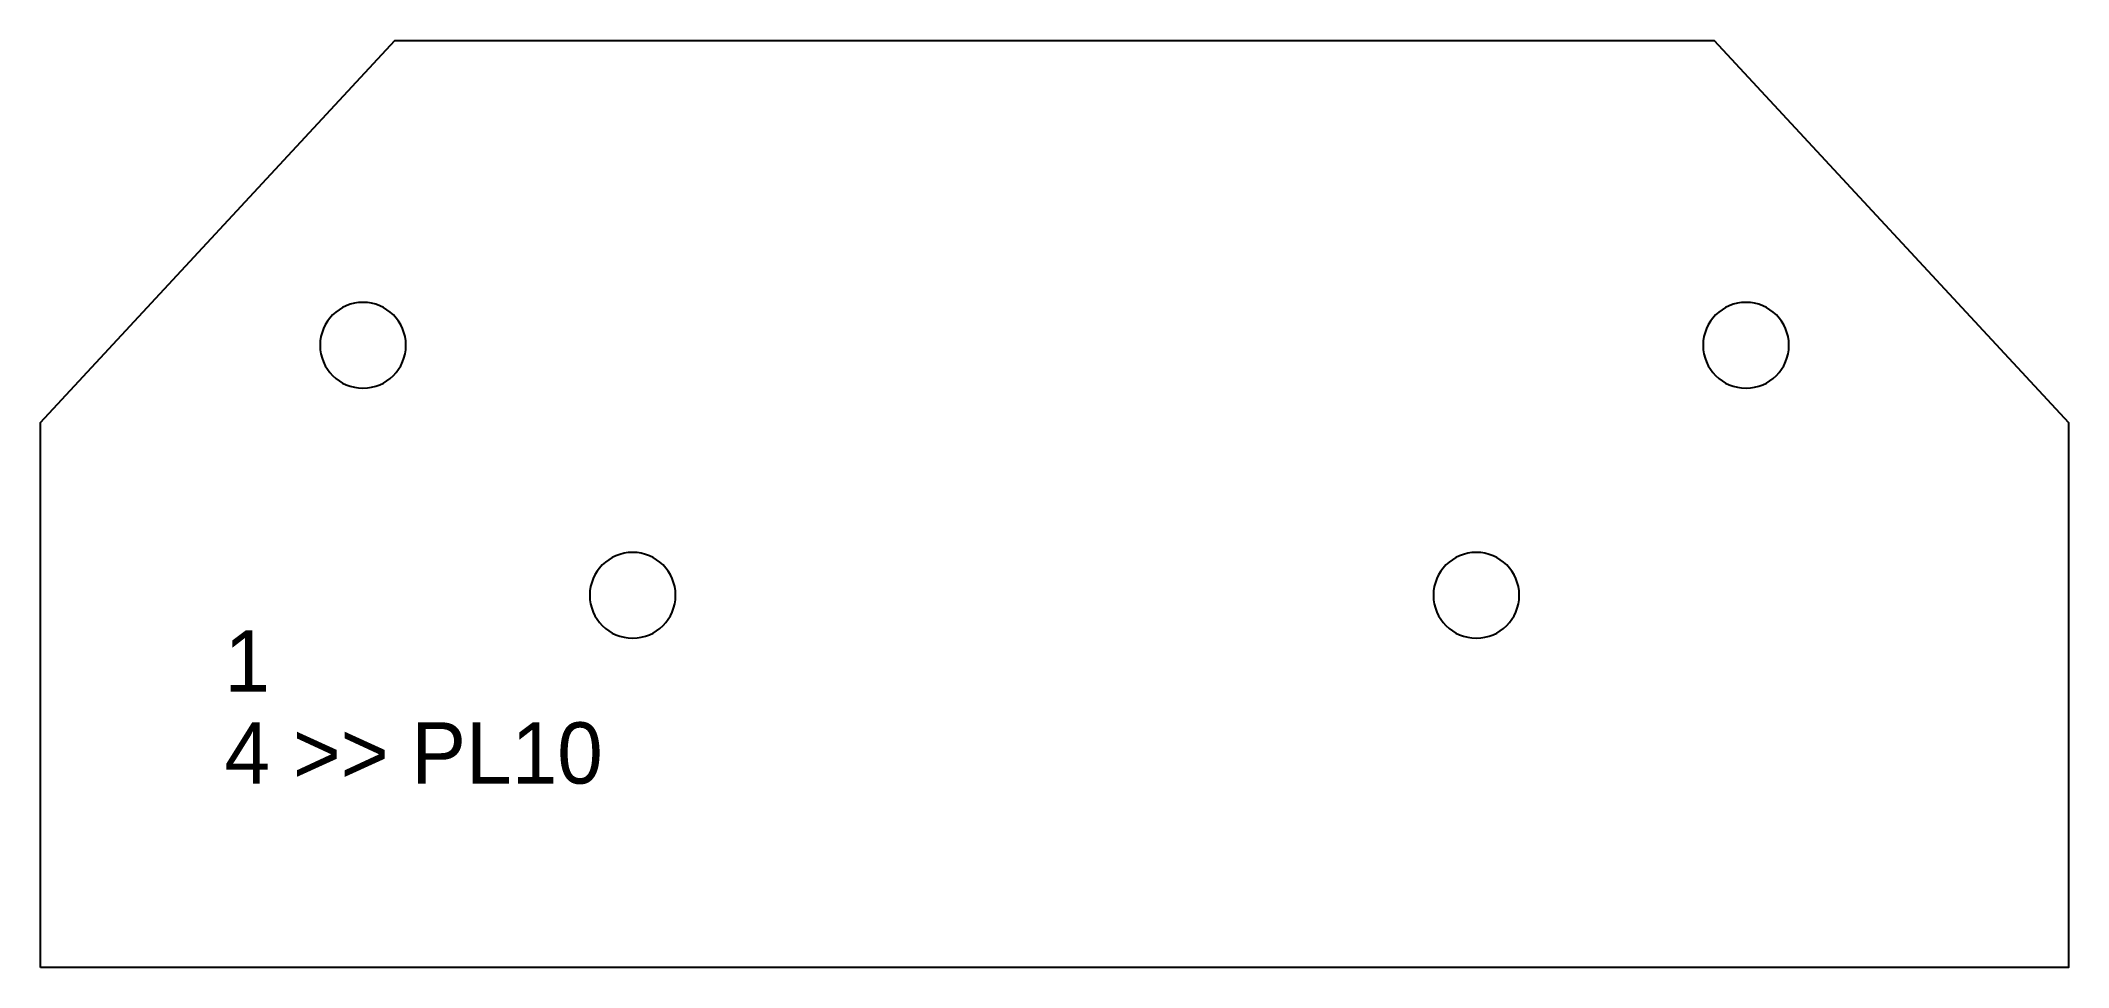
# Model space of a CAD drawing. Extents: x 0 to 331, y 0 to 151.
import ezdxf

# ---------------------------------------------------------------- set-up
doc = ezdxf.new("R2010")
doc.units = 0
for name, color, linetype in [('CUT', 7, 'CONTINUOUS'), ('HOLE', 7, 'CONTINUOUS'), ('SCRIBE', 3, 'CONTINUOUS'), ('TEXT', 7, 'CONTINUOUS')]:
    doc.layers.add(name, color=color, linetype=linetype)

msp = doc.modelspace()

# ---------------------------------------------------------------- linework, layer by layer
at = {"layer": 'CUT', "color": 7, "linetype": 'CONTINUOUS'}
msp.add_lwpolyline([(0, 0), (0, 88.94), (57.8, 151.26), (273.01, 151.26), (330.81, 88.94), (330.81, 0)], close=True, dxfattribs=at)
at = {"layer": 'HOLE', "color": 7, "linetype": 'CONTINUOUS'}
for points in [[(52.6, 108.53, 1), (52.6, 94.53, 1)], [(278.21, 108.53, 1), (278.21, 94.53, 1)], [(96.59, 67.73, 1), (96.59, 53.73, 1)], [(234.22, 67.73, 1), (234.22, 53.73, 1)]]:
    msp.add_lwpolyline(points, format="xyb", close=True, dxfattribs=at)

# ---------------------------------------------------------------- texts
at = {"layer": 'SCRIBE', "color": 3}
msp.add_text('1', height=10, dxfattribs=at).set_placement((30, 45))
at = {"layer": 'TEXT', "color": 7}
msp.add_text('4 >> PL10', height=10, dxfattribs=at).set_placement((30, 30))

doc.saveas('drawing.dxf')
